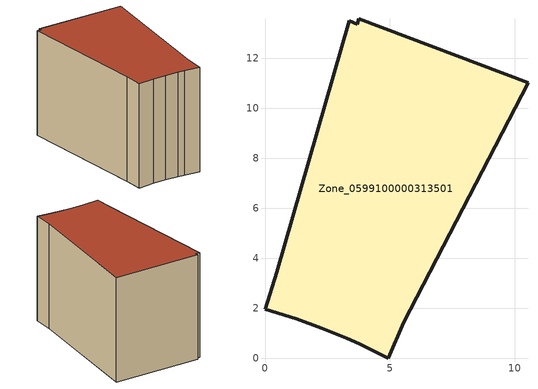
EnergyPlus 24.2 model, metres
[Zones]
Zone_0599100000313501
 floor ground (C_G): 0.48,3.44 3.38,13.5 3.69,13.37 3.76,13.59 10.52,11.02 5.56,1.44 4.93,0 3.77,0.57 3.27,0.79 2.27,1.21 1.25,1.57 0,1.96 z0
 wall outside (C_F): 0,1.96 1.25,1.57 2.27,1.21 3.27,0.79 3.77,0.57 4.93,0 5.56,1.44 10.52,11.02 3.76,13.59 3.69,13.37 3.38,13.5 0.48,3.44 0,1.96 z0:8.43
 roof outside (C_R): 10.52,11.02 3.76,13.59 3.69,13.37 3.38,13.5 0.48,3.44 0,1.96 1.25,1.57 2.27,1.21 3.27,0.79 3.77,0.57 4.93,0 5.56,1.44 z8.43
[BUILDING]
Pand.0599100000313501: North Axis=0; Terrain=City; Loads Convergence Tolerance Value=0.04; Temperature Convergence Tolerance Value=0.4; Solar Distribution=FullExterior; Maximum Number of Warmup Days=25; Minimum Number of Warmup Days=1
[Site:Location]
Rotterdam.The.Hague.AP_ZH_NLD Design_Conditions: Latitude=51.96; Longitude=4.45; Time Zone=1; Elevation=-4.5
[SITE:GROUNDTEMPERATURE:BUILDINGSURFACE]
18, 18, 18, 18, 18, 18, 18, 18, 18, 18, 18, 18
[MATERIAL] Thermal Absorptance=0.9; Solar Absorptance=0.7; Visible Absorptance=0.7
Name | Roughness | Thickness | Conductivity | Density | Specific Heat
G.TI.1992-2005 | MediumSmooth | 0.15 | 0.06 | 540 | 1210
F.TI.1992-2005 | Rough | 0.3 | 0.12 | 1920 | 840
R.TI.1992-2005 | MediumRough | 0.2 | 0.08 | 1500 | 1000
[CONSTRUCTION]
C_G: G.TI.1992-2005
C_F: F.TI.1992-2005
C_R: R.TI.1992-2005
[ZONE]
Zone_0599100000313501: Type=1; Multiplier=1; Ceiling Height=Autocalculate; Volume=Autocalculate; Floor Area=autocalculate; Part of Total Floor Area=Yes
[ZONEINFILTRATION:DESIGNFLOWRATE]
Infil_Zone_0599100000313501: Zone or ZoneList or Space or SpaceList=Zone_0599100000313501; Schedule=AlwaysOn; Design Flow Rate Calculation Method=Flow/Area; Flow Rate per Floor Area=0.0015; Constant Term Coefficient=1; Temperature Term Coefficient=0; Velocity Term Coefficient=0; Velocity Squared Term Coefficient=0
[HVACTEMPLATE:ZONE:IDEALLOADSAIRSYSTEM]
Zone_0599100000313501: Maximum Heating Supply Air Temperature=50; Minimum Cooling Supply Air Temperature=13; Maximum Heating Supply Air Humidity Ratio=0.0156; Minimum Cooling Supply Air Humidity Ratio=0.0077; Heating Limit=NoLimit; Cooling Limit=NoLimit; Dehumidification Control Type=ConstantSensibleHeatRatio; Cooling Sensible Heat Ratio=0.7; Dehumidification Setpoint=60; Humidification Control Type=None; Humidification Setpoint=30; Outdoor Air Method=None; Outdoor Air Flow Rate per Person=0.00944; Outdoor Air Flow Rate per Zone Floor Area=0; Outdoor Air Flow Rate per Zone=0; Demand Controlled Ventilation Type=None; Outdoor Air Economizer Type=NoEconomizer; Heat Recovery Type=None; Sensible Heat Recovery Effectiveness=0.7; Latent Heat Recovery Effectiveness=0.65
[ZONECONTROL:THERMOSTAT]
ThermostatControl_Zone_0599100000313501: Zone or ZoneList=Zone_0599100000313501; Control Type Schedule=DualSetpointControlType; Control 1=Thermostat_Zone_0599100000313501; Temperature Difference Between Cutout And Setpoint=0
[THERMOSTATSETPOINT:DUALSETPOINT]
Thermostat_Zone_0599100000313501: Heating Setpoint Temperature Schedule=HeatingSetpoint_Zone_0599100000313501; Cooling Setpoint Temperature Schedule=CoolingSetpoint_Zone_0599100000313501
[SCHEDULE:COMPACT]
HeatingSetpoint_Zone_0599100000313501: Through: 12/31, For: AllDays, Until: 24:00, 21
CoolingSetpoint_Zone_0599100000313501: Through: 12/31, For: AllDays, Until: 24:00, 24
DualSetpointControlType: Through: 12/31, For: AllDays, Until: 24:00, 4
AlwaysOn: Through: 12/31, For: AllDays, Until: 24:00, 1
